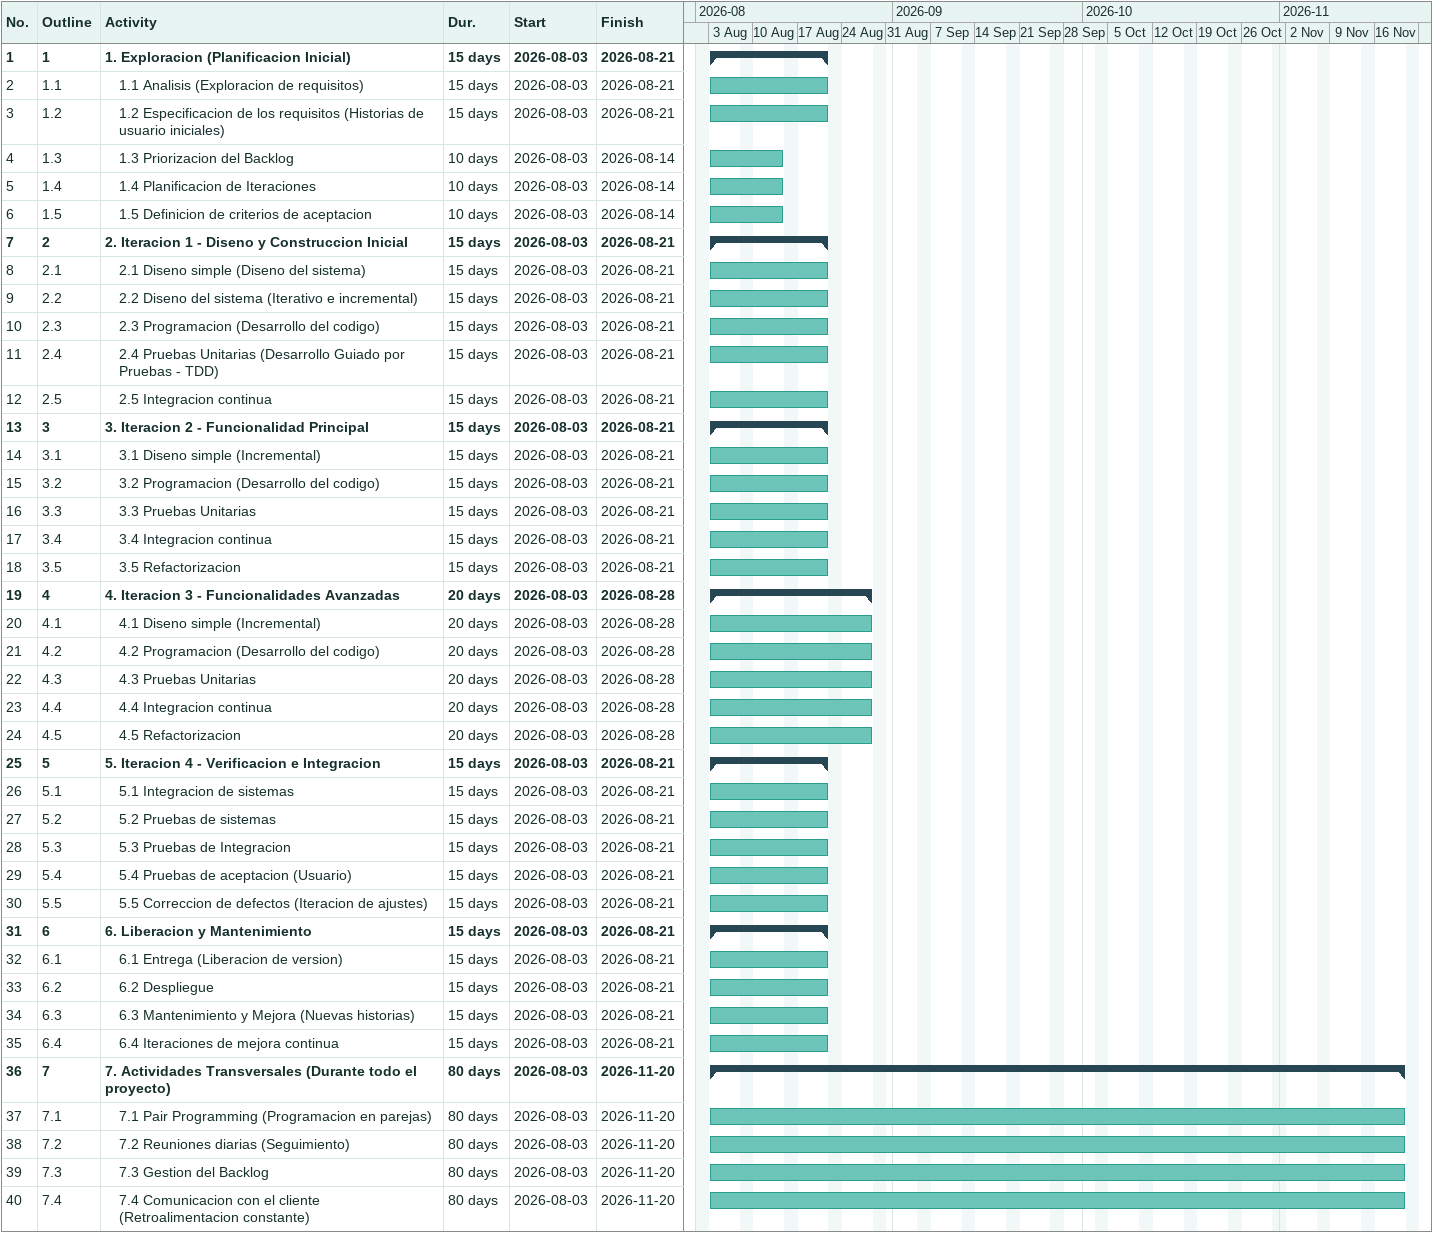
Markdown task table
| ID | WBS | Task | Duration | Start | Finish |
|---|---|---|---|---|---|
| 1 | 1 | **1. Exploracion (Planificacion Inicial)** | 15d | 2026-08-03 | 2026-08-21 |
| 2 | 1.1 | 1.1 Analisis (Exploracion de requisitos) | 15d | 2026-08-03 | 2026-08-21 |
| 3 | 1.2 | 1.2 Especificacion de los requisitos (Historias de usuario iniciales) | 15d | 2026-08-03 | 2026-08-21 |
| 4 | 1.3 | 1.3 Priorizacion del Backlog | 10d | 2026-08-03 | 2026-08-14 |
| 5 | 1.4 | 1.4 Planificacion de Iteraciones | 10d | 2026-08-03 | 2026-08-14 |
| 6 | 1.5 | 1.5 Definicion de criterios de aceptacion | 10d | 2026-08-03 | 2026-08-14 |
| 7 | 2 | **2. Iteracion 1 - Diseno y Construccion Inicial** | 15d | 2026-08-03 | 2026-08-21 |
| 8 | 2.1 | 2.1 Diseno simple (Diseno del sistema) | 15d | 2026-08-03 | 2026-08-21 |
| 9 | 2.2 | 2.2 Diseno del sistema (Iterativo e incremental) | 15d | 2026-08-03 | 2026-08-21 |
| 10 | 2.3 | 2.3 Programacion (Desarrollo del codigo) | 15d | 2026-08-03 | 2026-08-21 |
| 11 | 2.4 | 2.4 Pruebas Unitarias (Desarrollo Guiado por Pruebas - TDD) | 15d | 2026-08-03 | 2026-08-21 |
| 12 | 2.5 | 2.5 Integracion continua | 15d | 2026-08-03 | 2026-08-21 |
| 13 | 3 | **3. Iteracion 2 - Funcionalidad Principal** | 15d | 2026-08-03 | 2026-08-21 |
| 14 | 3.1 | 3.1 Diseno simple (Incremental) | 15d | 2026-08-03 | 2026-08-21 |
| 15 | 3.2 | 3.2 Programacion (Desarrollo del codigo) | 15d | 2026-08-03 | 2026-08-21 |
| 16 | 3.3 | 3.3 Pruebas Unitarias | 15d | 2026-08-03 | 2026-08-21 |
| 17 | 3.4 | 3.4 Integracion continua | 15d | 2026-08-03 | 2026-08-21 |
| 18 | 3.5 | 3.5 Refactorizacion | 15d | 2026-08-03 | 2026-08-21 |
| 19 | 4 | **4. Iteracion 3 - Funcionalidades Avanzadas** | 20d | 2026-08-03 | 2026-08-28 |
| 20 | 4.1 | 4.1 Diseno simple (Incremental) | 20d | 2026-08-03 | 2026-08-28 |
| 21 | 4.2 | 4.2 Programacion (Desarrollo del codigo) | 20d | 2026-08-03 | 2026-08-28 |
| 22 | 4.3 | 4.3 Pruebas Unitarias | 20d | 2026-08-03 | 2026-08-28 |
| 23 | 4.4 | 4.4 Integracion continua | 20d | 2026-08-03 | 2026-08-28 |
| 24 | 4.5 | 4.5 Refactorizacion | 20d | 2026-08-03 | 2026-08-28 |
| 25 | 5 | **5. Iteracion 4 - Verificacion e Integracion** | 15d | 2026-08-03 | 2026-08-21 |
| 26 | 5.1 | 5.1 Integracion de sistemas | 15d | 2026-08-03 | 2026-08-21 |
| 27 | 5.2 | 5.2 Pruebas de sistemas | 15d | 2026-08-03 | 2026-08-21 |
| 28 | 5.3 | 5.3 Pruebas de Integracion | 15d | 2026-08-03 | 2026-08-21 |
| 29 | 5.4 | 5.4 Pruebas de aceptacion (Usuario) | 15d | 2026-08-03 | 2026-08-21 |
| 30 | 5.5 | 5.5 Correccion de defectos (Iteracion de ajustes) | 15d | 2026-08-03 | 2026-08-21 |
| 31 | 6 | **6. Liberacion y Mantenimiento** | 15d | 2026-08-03 | 2026-08-21 |
| 32 | 6.1 | 6.1 Entrega (Liberacion de version) | 15d | 2026-08-03 | 2026-08-21 |
| 33 | 6.2 | 6.2 Despliegue | 15d | 2026-08-03 | 2026-08-21 |
| 34 | 6.3 | 6.3 Mantenimiento y Mejora (Nuevas historias) | 15d | 2026-08-03 | 2026-08-21 |
| 35 | 6.4 | 6.4 Iteraciones de mejora continua | 15d | 2026-08-03 | 2026-08-21 |
| 36 | 7 | **7. Actividades Transversales (Durante todo el proyecto)** | 80d | 2026-08-03 | 2026-11-20 |
| 37 | 7.1 | 7.1 Pair Programming (Programacion en parejas) | 80d | 2026-08-03 | 2026-11-20 |
| 38 | 7.2 | 7.2 Reuniones diarias (Seguimiento) | 80d | 2026-08-03 | 2026-11-20 |
| 39 | 7.3 | 7.3 Gestion del Backlog | 80d | 2026-08-03 | 2026-11-20 |
| 40 | 7.4 | 7.4 Comunicacion con el cliente (Retroalimentacion constante) | 80d | 2026-08-03 | 2026-11-20 |
